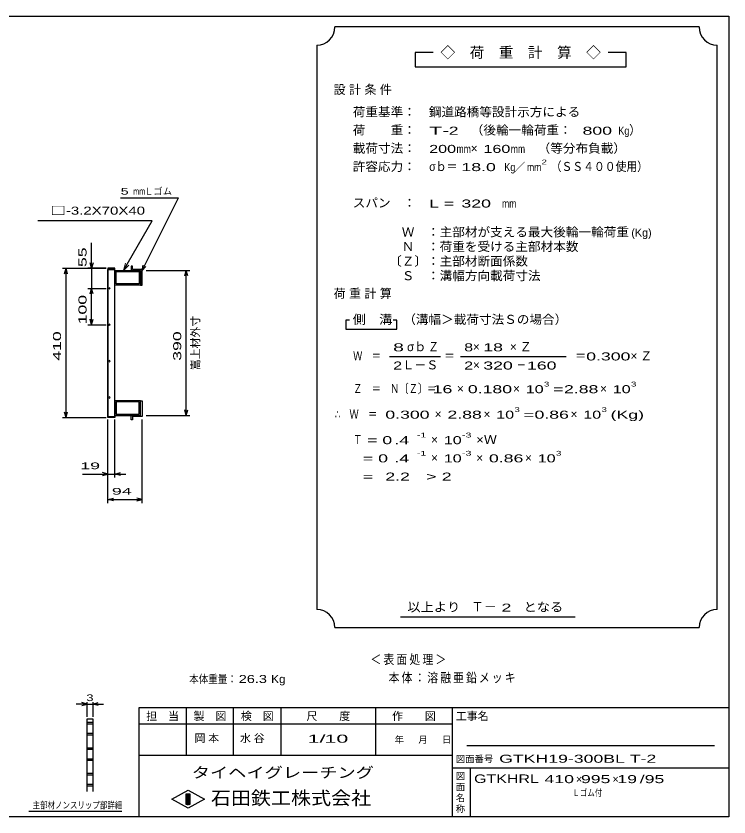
# Model space of a CAD drawing. Units: millimetres, scale not verified. Extents: x -1820 to 1731, y -1282 to 1054.
# Drawn here: x -227 to 1731, y -1146 to 1054 of the extents above; entities that cross this region are included whole.
import ezdxf
from ezdxf.enums import TextEntityAlignment as Align

# ---------------------------------------------------------------- set-up
doc = ezdxf.new("R2010")
doc.units = ezdxf.units.MM
doc.header["$LTSCALE"] = 10
for name, color, linetype, lineweight in [('0_2', 150, 'Continuous', 25), ('16', 3, 'Continuous', 25), ('22', 4, 'Continuous', 25), ('24', 2, 'Continuous', 25), ('32', 4, 'Continuous', 25)]:
    doc.layers.add(name, color=color, linetype=linetype, lineweight=lineweight)
doc.styles.add('ベクトル', font='')
doc.styles.get('ベクトル').set_extended_font_data('ベクトル')

msp = doc.modelspace()

# ---------------------------------------------------------------- linework, layer by layer
at = {"layer": '0_2'}
for p, q in [((-1729, 1053.5), (1731, 1053.5)), ((1731, 1053.5), (1731, -1146.5)), ((1731, -846.5), (111, -846.5)), ((111, -846.5), (111, -1146.5)), ((241, -846.5), (241, -976.5)), ((371, -976.5), (371, -846.5)), ((501, -846.5), (501, -976.5)), ((761, -976.5), (761, -846.5)), ((971, -846.5), (971, -1146.5)), ((971, -891.5), (111, -891.5)), ((1691, -951.5), (1011, -951.5)), ((111, -976.5), (971, -976.5)), ((971, -1011.5), (1731, -1011.5)), ((1021, -1146.5), (1021, -1011.5)), ((201, -1097.5), (246, -1072.5)), ((246, -1072.5), (291, -1097.5)), ((246, -1122.5), (201, -1097.5)), ((241, -1082.5), (251, -1082.5)), ((241, -1112.5), (241, -1082.5)), ((241, -1082.5), (243, -1082.5)), ((243, -1082.5), (243, -1112.5)), ((245, -1112.5), (245, -1082.5)), ((245, -1082.5), (247, -1082.5)), ((291, -1097.5), (246, -1122.5)), ((247, -1082.5), (247, -1112.5)), ((249, -1112.5), (249, -1082.5)), ((249, -1082.5), (251, -1082.5)), ((251, -1082.5), (251, -1112.5)), ((251, -1082.5), (251, -1112.5)), ((251, -1112.5), (241, -1112.5)), ((243, -1112.5), (245, -1112.5)), ((247, -1112.5), (249, -1112.5)), ((1731, -1146.5), (-1729, -1146.5))]:
    msp.add_line(p, q, dxfattribs=at)
at = {"layer": '16'}
for p, q in [((25.3, -46.5), (25.3, 357.5)), ((25.3, 357.5), (26, 357.5)), ((45, 360.5), (26, 360.5)), ((26, 360.5), (26, 357.5)), ((26, 357.5), (45, 357.5)), ((26, 357.5), (26, -46.5)), ((45, 357.5), (26, 357.5)), ((45, 357.5), (45, 360.5)), ((45, -46.5), (45, 357.5)), ((45, 354.5), (115, 354.5)), ((45, 314.5), (45, 354.5)), ((93, 366.5), (90, 366.5)), ((90, 366.5), (90, 354.5)), ((90, 354.5), (115, 354.5)), ((93, 357.5), (93, 366.5)), ((120, 357.5), (93, 357.5)), ((115, 354.5), (115, 314.5)), ((115, 354.5), (115, 314.5)), ((120, 314.5), (120, 357.5)), ((48, 351.5), (112, 351.5)), ((48, 317.5), (48, 351.5)), ((112, 351.5), (112, 317.5)), ((115, 314.5), (45, 314.5)), ((112, 317.5), (48, 317.5)), ((115, 314.5), (120, 314.5)), ((115, -3.5), (45, -3.5)), ((45, -3.5), (45, -43.5)), ((112, -6.5), (48, -6.5)), ((48, -6.5), (48, -40.5)), ((112, -40.5), (112, -6.5)), ((115, -43.5), (115, -3.5)), ((115, -3.5), (120, -3.5)), ((115, -43.5), (115, -3.5)), ((120, -3.5), (120, -46.5)), ((45, -43.5), (115, -43.5)), ((48, -40.5), (112, -40.5)), ((90, -55.5), (90, -43.5)), ((90, -43.5), (115, -43.5)), ((26, -46.5), (25.3, -46.5)), ((26, -46.5), (45, -46.5)), ((26, -49.5), (26, -46.5)), ((26, -46.5), (45, -46.5)), ((45, -49.5), (26, -49.5)), ((45, -46.5), (45, -49.5)), ((93, -55.5), (90, -55.5)), ((120, -46.5), (93, -46.5)), ((93, -46.5), (93, -55.5))]:
    msp.add_line(p, q, dxfattribs=at)
for centre in [(28.5, 305.5), (28.5, 205.5), (28.5, 105.5), (28.5, 5.5)]:
    msp.add_circle(centre, 2.5, dxfattribs=at)
at = {"layer": '22'}
for p, q in [((60, 554.5), (220, 554.5)), ((120, 354.5), (220, 554.5)), ((147.74, 491.35), (-166.26, 491.35)), ((68.99, 354.97), (147.74, 491.35)), ((-19, 360.5), (-19, 430.5)), ((-19, 360.5), (-23, 375.5)), ((-15, 375.5), (-19, 360.5)), ((-99, 360.5), (21, 360.5)), ((-93, 345.5), (-89, 360.5)), ((-85, 345.5), (-89, 360.5)), ((-89, -49.5), (-89, 360.5)), ((21, 360.5), (-29, 360.5)), ((-19, 360.5), (-19, 305.5)), ((120, 354.5), (123, 369.1)), ((120, 354.5), (130, 365.5)), ((131, 354.5), (251, 354.5)), ((237, 339.5), (241, 354.5)), ((245, 339.5), (241, 354.5)), ((241, -43.5), (241, 354.5)), ((-29, 305.5), (21, 305.5)), ((-23, 290.5), (-19, 305.5)), ((-15, 290.5), (-19, 305.5)), ((-19, 205.5), (-19, 305.5)), ((-19, 205.5), (-23, 220.5)), ((-19, 205.5), (-15, 220.5)), ((-29, 205.5), (21, 205.5)), ((-89, -49.5), (-93, -34.5)), ((-89, -49.5), (-85, -34.5)), ((131, -43.5), (251, -43.5)), ((241, -43.5), (237, -28.5)), ((241, -43.5), (245, -28.5)), ((-99, -49.5), (21, -49.5)), ((26, -214.5), (26, -54.5)), ((26, -284.5), (26, -54.5)), ((45, -214.5), (45, -54.5)), ((120, -284.5), (120, -54.5)), ((-44, -204.5), (26, -204.5)), ((26, -204.5), (11, -200.5)), ((11, -208.5), (26, -204.5)), ((26, -204.5), (45, -204.5)), ((45, -204.5), (60, -200.5)), ((60, -208.5), (45, -204.5)), ((45, -204.5), (75, -204.5)), ((26, -274.5), (41, -270.5)), ((41, -278.5), (26, -274.5)), ((26, -274.5), (120, -274.5)), ((120, -274.5), (105, -270.5)), ((105, -278.5), (120, -274.5))]:
    msp.add_line(p, q, dxfattribs=at)
at = {"layer": '22', "lineweight": 13}
for p, q in [((74.17, 374.28), (68.99, 354.97)), ((68.99, 354.97), (83.13, 369.11))]:
    msp.add_line(p, q, dxfattribs=at)
at = {"layer": '24', "color": 4}
for p, q in [((1649, 1023.5), (649, 1023.5)), ((599, 973.5), (599, -576.5)), ((1699, -576.5), (1699, 973.5)), ((919, 953.5), (869, 953.5)), ((869, 953.5), (869, 913.5)), ((1449, 953.5), (1399, 953.5)), ((1449, 913.5), (1449, 953.5)), ((869, 913.5), (1449, 913.5)), ((689, 218.5), (679, 218.5)), ((679, 218.5), (679, 193.5)), ((819, 218.5), (809, 218.5)), ((819, 193.5), (819, 218.5)), ((679, 193.5), (819, 193.5)), ((799, 118.5), (939, 118.5)), ((994, 118.5), (1284, 118.5)), ((829, -596.5), (1309, -596.5)), ((649, -626.5), (1649, -626.5))]:
    msp.add_line(p, q, dxfattribs=at)
for centre, start, end in [((599, 1023.5), 270, 0), ((1699, 1023.5), 180, 270), ((599, -626.5), 0, 90), ((1699, -626.5), 90, 180)]:
    msp.add_arc(centre, 50, start, end, dxfattribs=at)
at = {"layer": '32'}
for p, q in [((-31, -836.5), (-46, -832.5)), ((-31, -871.5), (-31, -831.5)), ((-16, -831.5), (-16, -871.5)), ((-16, -836.5), (-1, -832.5)), ((-31, -836.5), (-61, -836.5)), ((-46, -840.5), (-31, -836.5)), ((-31, -836.5), (-16, -836.5)), ((-1, -840.5), (-16, -836.5)), ((-16, -836.5), (14, -836.5)), ((-31, -876.5), (-16, -876.5)), ((-31, -1076.5), (-31, -876.5)), ((-16, -876.5), (-16, -1076.5)), ((-31, -886.5), (-16, -886.5)), ((-16, -891.5), (-31, -891.5)), ((-31, -916.5), (-16, -916.5)), ((-16, -921.5), (-31, -921.5)), ((-31, -956.5), (-16, -956.5)), ((-16, -961.5), (-31, -961.5)), ((-31, -986.5), (-16, -986.5)), ((-16, -991.5), (-31, -991.5)), ((-31, -1026.5), (-16, -1026.5)), ((-16, -1031.5), (-31, -1031.5)), ((-31, -1056.5), (-16, -1056.5)), ((-16, -1061.5), (-31, -1061.5)), ((64, -1131.5), (-191, -1131.5))]:
    msp.add_line(p, q, dxfattribs=at)

# ---------------------------------------------------------------- texts
at = {"layer": '0_2', "style": 'ベクトル'}
for s, height, p in [('担\u3000当', 21.99, (131, -869.5)), ('製\u3000図', 21.99, (261, -869.5)), ('検\u3000図', 21.99, (391, -869.5)), ('尺\u3000\u3000度', 21.99, (571, -869.5)), ('作\u3000\u3000図', 21.99, (806, -869.5)), ('工事名', 21.99, (981, -869.5)), ('年', 18.33, (813, -934)), ('月', 18.33, (878, -934)), ('日', 18.33, (943, -934)), ('図面番号', 18.33, (981, -987)), ('図', 18.33, (981, -1034)), ('面', 18.33, (981, -1064)), ('名', 18.33, (981, -1094)), ('称', 18.33, (981, -1124))]:
    msp.add_text(s, height=height, dxfattribs=at).set_placement(p, align=Align.MIDDLE_LEFT)
at = {"layer": '0_2', "color": 222, "style": 'ベクトル'}
for s, height, width, p in [('タイヘイグレーチング', 29.33, 1.25, (256, -1024.5)), ('石田鉄工株式会社', 36.66, 1.1, (308.5, -1094.5))]:
    msp.add_text(s, height=height, dxfattribs=dict(at, width=width)).set_placement(p, align=Align.MIDDLE_LEFT)
at = {"layer": '22', "color": 2, "style": 'ベクトル'}
for s, height, width, p in [(' 5 ', 18.33, 1.6, (50, 572)), ('mm', 18.33, 0.75, (95, 572)), (' 19 ', 18.33, 2, (-64, -182)), (' 94 ', 18.33, 2, (23, -252)), ('本体重量：', 21.99, 0.85, (249, -767.5)), (' 26.3', 21.99, 1.35, (374, -767.5)), ('Kg', 21.99, 1.1, (474, -767.5)), ('1/', 21.99, 2, (574, -931.5)), (' 10 ', 21.99, 2, (604, -931.5)), ('GTKH19-300BL T-2                       ', 21.99, 1.65, (1100, -986.5)), ('GTKHRL', 23.46, 1.4, (1031, -1041.5)), (' 410 ', 21.99, 1.65, (1211, -1042.5)), (' 995 ', 21.99, 1.65, (1311, -1042.5)), (' 19 ', 21.99, 1.65, (1411, -1042.5)), ('/', 21.99, 1.65, (1486, -1042.5)), (' 95 ', 21.99, 1.65, (1486, -1042.5)), ('Ｌゴム付', 18.33, 0.8, (1301, -1080))]:
    msp.add_text(s, height=height, dxfattribs=dict(at, width=width)).set_placement(p, align=Align.MIDDLE_LEFT)
for s, height, p in [('Ｌゴム', 18.33, (125, 572)), ('×', 21.99, (1311, -1042.5)), ('×', 21.99, (1411, -1042.5))]:
    msp.add_text(s, height=height, dxfattribs=at).set_placement(p, align=Align.MIDDLE_LEFT)
at = {"layer": '22', "color": 2, "style": 'ベクトル', "width": 1.4}
msp.add_text('□-3.2X70X40', height=21.99, dxfattribs=at).set_placement((127.74, 501.35), align=Align.BOTTOM_RIGHT)
at = {"layer": '22', "color": 2, "style": 'ベクトル', "width": 1.65}
for s, p in [(' 55 ', (-44, 350.5)), (' 100 ', (-44, 193)), (' 410 ', (-114, 93)), (' 390', (216, 93))]:
    msp.add_text(s, height=21.99, rotation=90, dxfattribs=at).set_placement(p, align=Align.MIDDLE_LEFT)
at = {"layer": '22', "color": 2, "style": 'ベクトル'}
msp.add_text('嵩上材外寸', height=21.99, rotation=90, dxfattribs=at).set_placement((266, 80.5), align=Align.MIDDLE_LEFT)
at = {"layer": '22', "color": 2, "attachment_point": 4, "style": 'ベクトル'}
for s, insert, char_height in [('\\T1.2;\\W0.85;＜表面処理＞', (746.5, -715), 25.66), ('\\T1.19;\\W0.85;本体：溶融亜鉛メッキ', (796.5, -765), 25.66), ('\\T1.25;岡本\u3000', (263.5, -931.5), 21.99), ('\\T1.25;水谷\u3000', (388.5, -931.5), 21.99)]:
    msp.add_mtext(s, dxfattribs=dict(at, insert=insert, char_height=char_height))
at = {"layer": '24', "style": 'ベクトル'}
for s, height, p in [('◇\u3000荷\u3000重\u3000計\u3000算\u3000◇', 29.33, (939, 953.5)), ('）', 24.19, (1457, 740)), ('×', 24.19, (1022, 690)), ('／', 21.99, (1141.5, 638.5)), ('(Kg)', 21.99, (1463, 458.5)), ('σｂ', 24.19, (847, 145)), ('×', 24.19, (1028, 145)), ('Ｌ－Ｓ', 24.19, (834, 95)), ('×', 24.19, (1028, 95)), ('×', 24.19, (984, 30)), ('×', 24.19, (1138, 30)), ('×', 24.19, (1377, 30)), ('×', 24.19, (923, -40)), ('×', 24.19, (1057, -40)), ('×', 24.19, (1296, -40)), ('×', 24.19, (913, -110)), ('×', 24.19, (913, -160)), ('×', 24.19, (1037, -160)), ('×', 24.19, (1171, -160)), ('Ｔ－', 25.66, (1023, -569))]:
    msp.add_text(s, height=height, dxfattribs=at).set_placement(p, align=Align.MIDDLE_LEFT)
for s, height, width, p in [('荷重基準：\u3000', 24.19, 1.05, (698, 790)), ('鋼道路橋等設計示方による', 24.19, 1.05, (907, 790)), ('荷\u3000\u3000重：\u3000', 24.19, 1.05, (698, 740)), ('T-', 21.99, 2, (908, 738.5)), (' 2 ', 21.99, 1.65, (948, 738.5)), ('（後輪一輪荷重：', 24.19, 1.05, (1022, 740)), ('  800', 21.99, 1.65, (1302, 738.5)), ('Kg', 21.99, 0.85, (1427, 738.5)), ('載荷寸法：\u3000', 24.19, 1.05, (698, 690)), ('\u3000（等分布負載）', 24.19, 1.05, (1171, 690)), ('200', 21.99, 1.5, (908, 688.5)), ('mm', 21.99, 0.8, (983, 688.5)), ('160', 21.99, 1.5, (1057, 688.5)), ('mm', 21.99, 0.8, (1132, 688.5)), ('許容応力：\u3000', 24.19, 1.05, (698, 640)), ('σｂ＝', 24.19, 0.9, (908, 640)), (' 18.0', 21.99, 1.65, (983, 638.5)), ('Kg', 21.99, 0.85, (1114, 638.5)), ('mm', 21.99, 0.8, (1176.5, 638.5)), ('2', 13.2, 1.5, (1216.5, 652.5)), ('（ＳＳ４００使用）', 24.19, 0.9, (1241.5, 640)), ('スパン\u3000：\u3000', 24.19, 1.05, (698, 540)), ('L =', 21.99, 1.65, (908, 538.5)), (' 320 ', 21.99, 1.65, (983, 538.5)), ('mm', 21.99, 0.8, (1108, 538.5)), ('\u3000Ｗ\u3000：主部材が支える最大後輪一輪荷重', 24.19, 1.05, (798, 460)), ('\u3000Ｎ\u3000：荷重を受ける主部材本数', 24.19, 1.05, (798, 420)), ('〔Ｚ〕：主部材断面係数', 24.19, 1.05, (798, 380)), ('\u3000Ｓ\u3000：溝幅方向載荷寸法', 24.19, 1.05, (798, 340)), ('側\u3000溝', 24.19, 1.1, (698, 220)), ('\u3000（溝幅＞載荷寸法Ｓの場合）', 24.19, 1.05, (802, 220)), ('8', 21.99, 1.8, (809, 143.5)), ('Ｚ', 24.19, 0.9, (905, 145)), ('8', 21.99, 1.5, (1004, 143.5)), (' 18 ', 21.99, 1.65, (1043, 143.5)), ('Ｗ\u3000＝', 24.19, 0.75, (699, 120)), ('＝', 24.19, 0.9, (949, 120)), ('＝', 24.19, 0.9, (1309, 120)), ('0.300', 21.99, 1.65, (1339, 118.5)), ('2', 21.99, 1.5, (809, 93.5)), ('2', 21.99, 1.5, (1004, 93.5)), (' 320 ', 21.99, 1.65, (1043, 93.5)), ('－', 24.19, 0.75, (1148, 95)), (' 160 ', 21.99, 1.65, (1163, 93.5)), ('Ｚ\u3000＝\u3000Ｎ〔Ｚ〕＝', 24.19, 0.75, (699, 30)), ('3', 13.2, 1.5, (1223, 42.5)), ('3', 13.2, 1.5, (1462, 42.5)), (' 16 ', 21.99, 1.65, (904, 28.5)), ('0.180', 21.99, 1.65, (1014, 28.5)), ('10', 21.99, 1.5, (1173, 28.5)), ('=', 21.99, 1.7, (1248, 28.5)), ('2.88', 21.99, 1.65, (1278, 28.5)), ('10', 21.99, 1.5, (1412, 28.5)), ('3', 13.2, 1.5, (1142, -27.5)), ('3', 13.2, 1.5, (1381, -27.5)), ('∴\u3000Ｗ\u3000＝', 24.19, 0.75, (649, -40)), (' 0.300', 21.99, 1.65, (774, -41.5)), ('2.88', 21.99, 1.65, (958, -41.5)), ('10', 21.99, 1.5, (1092, -41.5)), ('=', 21.99, 1.7, (1167, -41.5)), ('0.86', 21.99, 1.65, (1197, -41.5)), ('10', 21.99, 1.5, (1331, -41.5)), ('(Kg)', 21.99, 1.65, (1406, -41.5)), ('Ｔ', 24.19, 0.75, (699, -110)), (' = 0', 21.99, 1.65, (724, -111.5)), (' .4 ', 21.99, 1.65, (799, -111.5)), ('-1', 13.2, 1.65, (874, -97.5)), ('10', 21.99, 1.5, (948, -111.5)), ('-3', 13.2, 1.65, (998, -97.5)), ('×Ｗ', 24.19, 1.1, (1037, -110)), ('  = 0', 21.99, 1.65, (699, -161.5)), (' .4 ', 21.99, 1.65, (799, -161.5)), ('-1', 13.2, 1.65, (874, -147.5)), ('10', 21.99, 1.5, (948, -161.5)), ('-3', 13.2, 1.65, (998, -147.5)), ('0.86', 21.99, 1.65, (1072, -161.5)), ('10', 21.99, 1.5, (1206, -161.5)), ('3', 13.2, 1.5, (1256, -147.5)), ('  =', 21.99, 1.65, (699, -211.5)), (' 2.2', 21.99, 1.65, (774, -211.5)), ('>', 21.99, 1.7, (899, -211.5)), (' 2 ', 21.99, 1.65, (929, -211.5)), ('以上より\u3000', 24.19, 1.1, (848, -570)), (' 2 ', 21.99, 1.65, (1093, -571.5)), ('となる', 24.19, 1.1, (1167, -570))]:
    msp.add_text(s, height=height, dxfattribs=dict(at, width=width)).set_placement(p, align=Align.MIDDLE_LEFT)
at = {"layer": '24', "char_height": 24.19, "attachment_point": 4, "style": 'ベクトル'}
for s, insert in [('\\T1.28;設計条件', (645.5, 850)), ('\\T1.28;荷重計算', (645.5, 290)), ('\\T1.42;×Ｚ', (1129.5, 145)), ('\\T1.42;×Ｚ', (1460.5, 120))]:
    msp.add_mtext(s, dxfattribs=dict(at, insert=insert))
at = {"layer": '32', "color": 2, "style": 'ベクトル'}
for s, width, p in [('3', 1.45, (-33.5, -819)), ('主部材ノンスリップ部詳細', 0.8, (-181, -1114))]:
    msp.add_text(s, height=18.33, dxfattribs=dict(at, width=width)).set_placement(p, align=Align.MIDDLE_LEFT)

doc.saveas('drawing.dxf')
